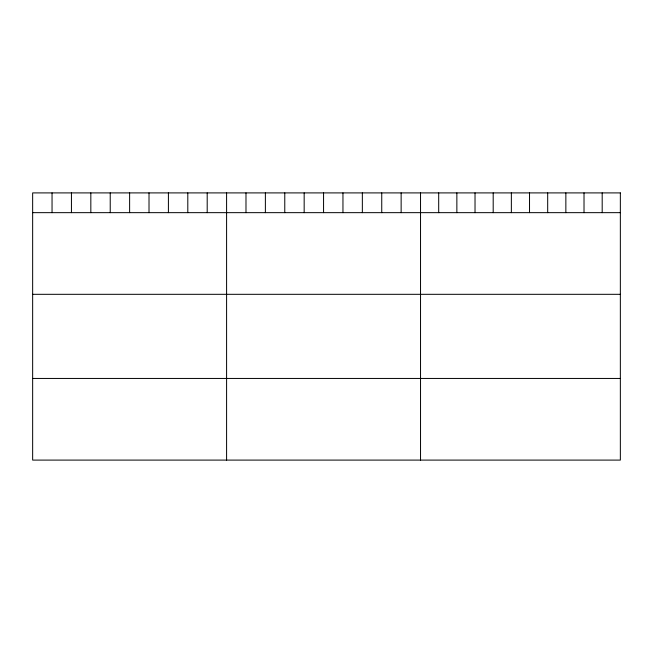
<?xml version="1.0" encoding="UTF-8"?>
<svg xmlns="http://www.w3.org/2000/svg" width="653" height="653" viewBox="0 0 653 653"><rect width="100%" height="100%" fill="white"/><g stroke="black" fill="none" stroke-linecap="round" stroke-linejoin="round"><path stroke-width="0.98" d="M32.65 212.658L620.35 212.658M32.65 294.315L620.35 294.315M32.65 378.446L620.35 378.446M602.188 192.904L602.188 212.658M584.019 192.904L584.019 212.658M565.857 192.904L565.857 212.658M547.687 192.904L547.687 212.658M529.526 192.904L529.526 212.658M511.356 192.904L511.356 212.658M493.195 192.904L493.195 212.658M475.025 192.904L475.025 212.658M456.863 192.904L456.863 212.658M438.694 192.904L438.694 212.658M420.532 192.904L420.532 460.096M401.138 192.904L401.138 212.658M381.744 192.904L381.744 212.658M362.35 192.904L362.35 212.658M342.956 192.904L342.956 212.658M323.561 192.904L323.561 212.658M304.167 192.904L304.167 212.658M284.773 192.904L284.773 212.658M265.379 192.904L265.379 212.658M245.985 192.904L245.985 212.658M226.591 192.904L226.591 460.096M207.197 192.904L207.197 212.658M187.803 192.904L187.803 212.658M168.409 192.904L168.409 212.658M149.015 192.904L149.015 212.658M129.621 192.904L129.621 212.658M110.226 192.904L110.226 212.658M90.832 192.904L90.832 212.658M71.438 192.904L71.438 212.658M52.044 192.904L52.044 212.658M620.35 192.904L32.65 192.904L32.65 460.096L620.35 460.096L620.35 192.904"/></g></svg>
